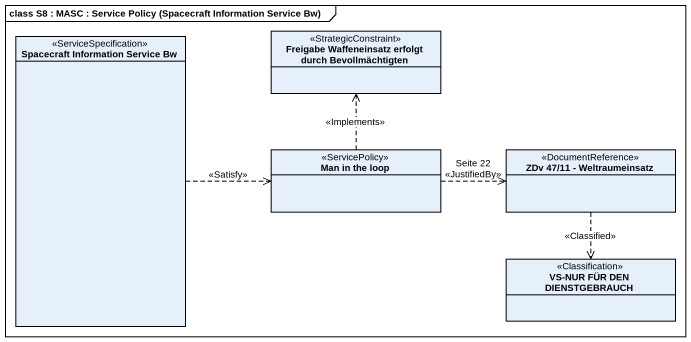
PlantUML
@startuml
mainframe class S8 : MASC : Service Policy (Spacecraft Information Service Bw)
hide circle
hide empty members
class "Freigabe Waffeneinsatz erfolgt durch Bevollmächtigten" as Freigabe_Waffeneinsatz <<StrategicConstraint>>
class "Spacecraft Information Service Bw" as Spacecraft_Information <<ServiceSpecification>>
class "Man in the loop" as Man_in_the_loop <<ServicePolicy>>
class "ZDv 47/11 - Weltraumeinsatz" as ZDv_47_11_Weltraumeinsatz <<DocumentReference>>
class "VS-NUR FÜR DEN DIENSTGEBRAUCH" as VS_NUR_FÜR_DEN <<Classification>>
Spacecraft_Information .right.> Man_in_the_loop : <<Satisfy>>
Man_in_the_loop .up.> Freigabe_Waffeneinsatz : <<Implements>>
Man_in_the_loop .right.> ZDv_47_11_Weltraumeinsatz : Seite 22\n<<JustifiedBy>>
ZDv_47_11_Weltraumeinsatz ..> VS_NUR_FÜR_DEN : <<Classified>>
@enduml
